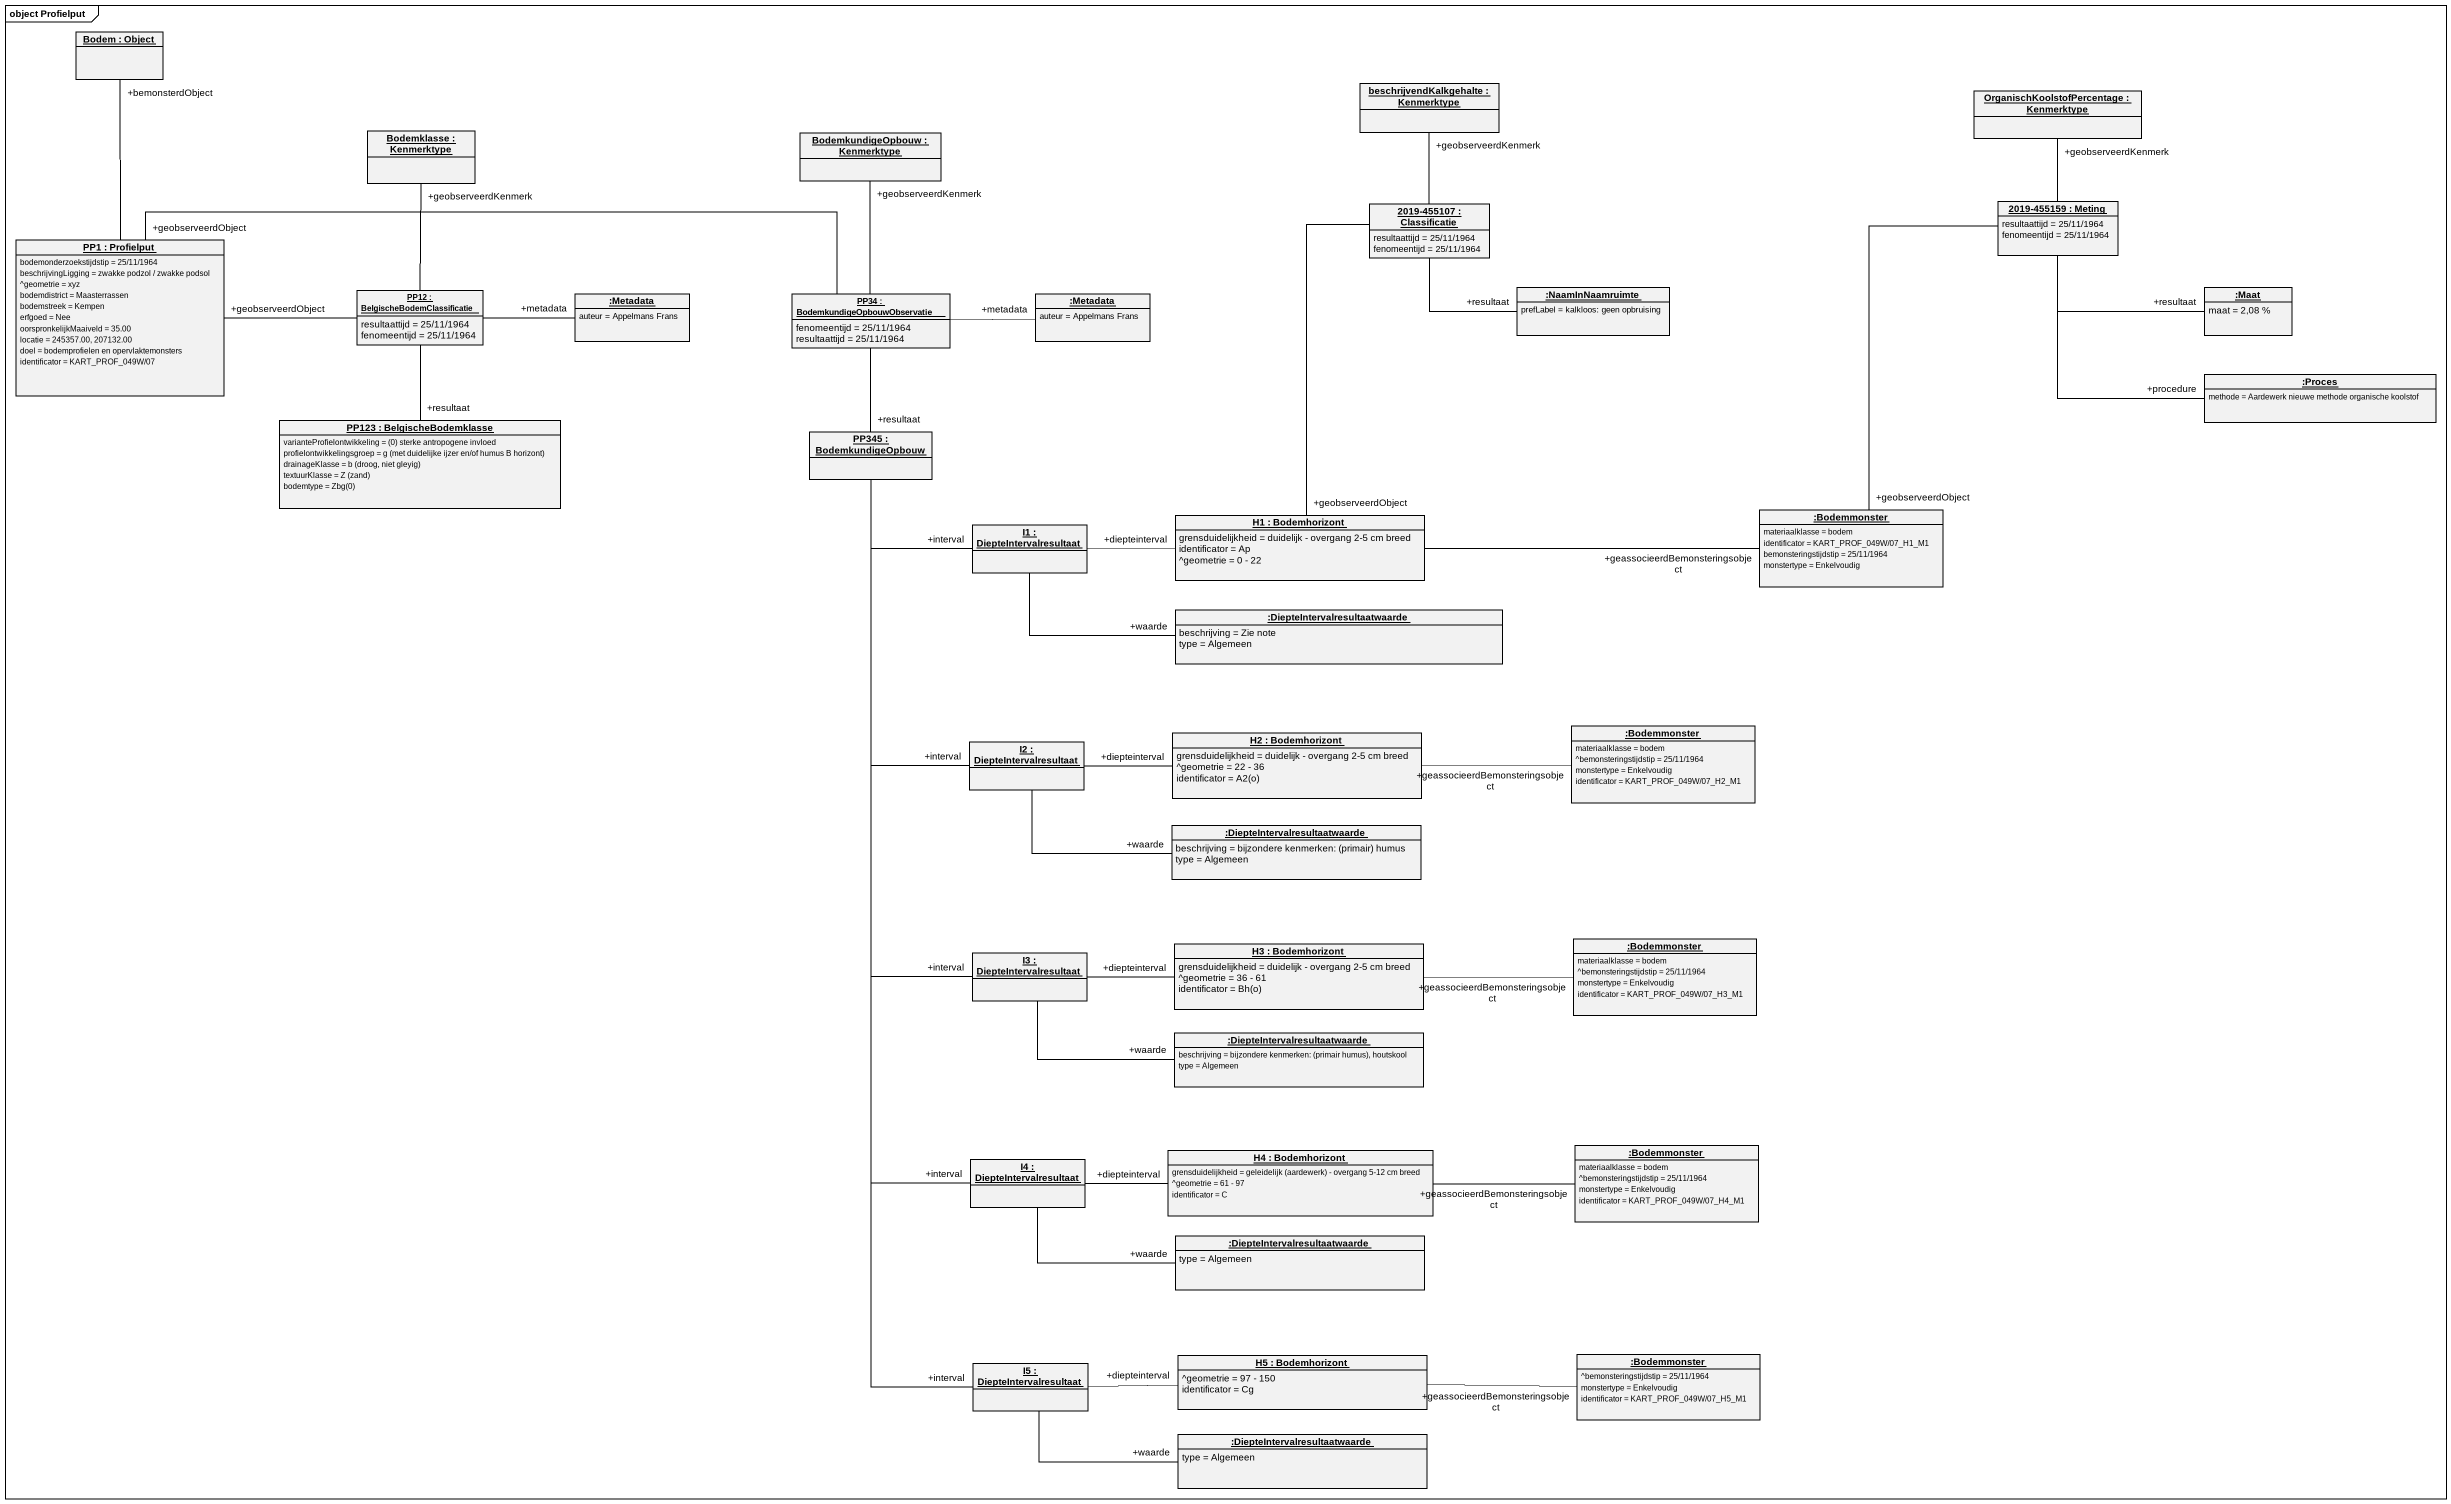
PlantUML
@startuml
mainframe object Profielput
hide circle
hide empty members
object "Bodem : Object" as Bodem
object "beschrijvendKalkgehalte : Kenmerktype" as beschrijvendKalkgehalte
object "OrganischKoolstofPercentage : Kenmerktype" as OrganischKoolstofPercentage
object "Bodemklasse : Kenmerktype" as Bodemklasse
object "BodemkundigeOpbouw : Kenmerktype" as BodemkundigeOpbouw
object "2019-455107 : Classificatie" as o2019_455107 {
  resultaattijd = 25/11/1964
  fenomeentijd = 25/11/1964
}
object "2019-455159 : Meting" as o2019_455159 {
  resultaattijd = 25/11/1964
  fenomeentijd = 25/11/1964
}
object "PP1 : Profielput" as PP1 {
  bodemonderzoekstijdstip = 25/11/1964
  beschrijvingLigging = zwakke podzol / zwakke podsol
  ^geometrie = xyz
  bodemdistrict = Maasterrassen
  bodemstreek = Kempen
  erfgoed = Nee
  oorspronkelijkMaaiveld = 35.00
  locatie = 245357.00, 207132.00
  doel = bodemprofielen en opervlaktemonsters
  identificator = KART_PROF_049W/07
}
object "PP12 : BelgischeBodemClassificatie" as PP12 {
  resultaattijd = 25/11/1964
  fenomeentijd = 25/11/1964
}
object ":Metadata" as Metadata {
  auteur = Appelmans Frans
}
object "PP34 : BodemkundigeOpbouwObservatie" as PP34 {
  fenomeentijd = 25/11/1964
  resultaattijd = 25/11/1964
}
object ":Metadata" as Metadata_2 {
  auteur = Appelmans Frans
}
object ":NaamInNaamruimte" as NaamInNaamruimte {
  prefLabel = kalkloos: geen opbruising
}
object ":Maat" as Maat {
  maat = 2,08 %
}
object ":Proces" as Proces {
  methode = Aardewerk nieuwe methode organische koolstof
}
object "PP123 : BelgischeBodemklasse" as PP123 {
  varianteProfielontwikkeling = (0) sterke antropogene invloed
  profielontwikkelingsgroep = g (met duidelijke ijzer en/of humus B horizont)
  drainageKlasse = b (droog, niet gleyig)
  textuurKlasse = Z (zand)
  bodemtype = Zbg(0)
}
object "PP345 : BodemkundigeOpbouw" as PP345
object "I1 : DiepteIntervalresultaat" as I1
object "H1 : Bodemhorizont" as H1 {
  grensduidelijkheid = duidelijk - overgang 2-5 cm breed
  identificator = Ap
  ^geometrie = 0 - 22
}
object ":Bodemmonster" as Bodemmonster {
  materiaalklasse = bodem
  identificator = KART_PROF_049W/07_H1_M1
  bemonsteringstijdstip = 25/11/1964
  monstertype = Enkelvoudig
}
object ":DiepteIntervalresultaatwaarde" as DiepteIntervalresultaatwaard {
  beschrijving = Zie note
  type = Algemeen
}
object "I2 : DiepteIntervalresultaat" as I2
object "H2 : Bodemhorizont" as H2 {
  grensduidelijkheid = duidelijk - overgang 2-5 cm breed
  ^geometrie = 22 - 36
  identificator = A2(o)
}
object ":Bodemmonster" as Bodemmonster_2 {
  materiaalklasse = bodem
  ^bemonsteringstijdstip = 25/11/1964
  monstertype = Enkelvoudig
  identificator = KART_PROF_049W/07_H2_M1
}
object ":DiepteIntervalresultaatwaarde" as DiepteIntervalresultaatwaard_2 {
  beschrijving = bijzondere kenmerken: (primair) humus
  type = Algemeen
}
object ":Bodemmonster" as Bodemmonster_3 {
  materiaalklasse = bodem
  ^bemonsteringstijdstip = 25/11/1964
  monstertype = Enkelvoudig
  identificator = KART_PROF_049W/07_H3_M1
}
object "I3 : DiepteIntervalresultaat" as I3
object "H3 : Bodemhorizont" as H3 {
  grensduidelijkheid = duidelijk - overgang 2-5 cm breed
  ^geometrie = 36 - 61
  identificator = Bh(o)
}
object ":DiepteIntervalresultaatwaarde" as DiepteIntervalresultaatwaard_3 {
  beschrijving = bijzondere kenmerken: (primair humus), houtskool
  type = Algemeen
}
object "I4 : DiepteIntervalresultaat" as I4
object "H4 : Bodemhorizont" as H4 {
  grensduidelijkheid = geleidelijk (aardewerk) - overgang 5-12 cm breed
  ^geometrie = 61 - 97
  identificator = C
}
object ":Bodemmonster" as Bodemmonster_4 {
  materiaalklasse = bodem
  ^bemonsteringstijdstip = 25/11/1964
  monstertype = Enkelvoudig
  identificator = KART_PROF_049W/07_H4_M1
}
object ":DiepteIntervalresultaatwaarde" as DiepteIntervalresultaatwaard_4 {
  type = Algemeen
}
object "I5 : DiepteIntervalresultaat" as I5
object "H5 : Bodemhorizont" as H5 {
  ^geometrie = 97 - 150
  identificator = Cg
}
object ":Bodemmonster" as Bodemmonster_5 {
  ^bemonsteringstijdstip = 25/11/1964
  monstertype = Enkelvoudig
  identificator = KART_PROF_049W/07_H5_M1
}
object ":DiepteIntervalresultaatwaarde" as DiepteIntervalresultaatwaard_5 {
  type = Algemeen
}
o2019_455107 -up- "+geobserveerdKenmerk" beschrijvendKalkgehalte
o2019_455107 -right- "+resultaat" NaamInNaamruimte
o2019_455159 -up- "+geobserveerdKenmerk" OrganischKoolstofPercentage
o2019_455159 -right- "+resultaat" Maat
o2019_455159 -- "+procedure" Proces
PP1 -up- "+bemonsterdObject" Bodem
PP1 "+geobserveerdObject" -right- PP12
PP1 "+geobserveerdObject" -right- PP34
PP12 -up- "+geobserveerdKenmerk" Bodemklasse
PP12 -right- "+metadata" Metadata
PP12 -- "+resultaat" PP123
PP34 -up- "+geobserveerdKenmerk" BodemkundigeOpbouw
PP34 -right- "+metadata" Metadata_2
PP345 "+resultaat" -up- PP34
PP345 -right- "+interval" I1
PP345 -- "+interval" I2
PP345 -- "+interval" I3
PP345 -- "+interval" I4
PP345 -- "+interval" I5
I1 -right- "+diepteinterval" H1
I1 -right- "+waarde" DiepteIntervalresultaatwaard
H1 "+geobserveerdObject" -up- o2019_455107
H1 -right- "+geassocieerdBemonsteringsobject" Bodemmonster
Bodemmonster "+geobserveerdObject" -up- o2019_455159
I2 -right- "+diepteinterval" H2
I2 -right- "+waarde" DiepteIntervalresultaatwaard_2
H2 -right- "+geassocieerdBemonsteringsobject" Bodemmonster_2
I3 -right- "+diepteinterval" H3
I3 -right- "+waarde" DiepteIntervalresultaatwaard_3
H3 -right- "+geassocieerdBemonsteringsobject" Bodemmonster_3
I4 -right- "+diepteinterval" H4
I4 -right- "+waarde" DiepteIntervalresultaatwaard_4
H4 -right- "+geassocieerdBemonsteringsobject" Bodemmonster_4
I5 -right- "+diepteinterval" H5
I5 -right- "+waarde" DiepteIntervalresultaatwaard_5
H5 -right- "+geassocieerdBemonsteringsobject" Bodemmonster_5
@enduml
